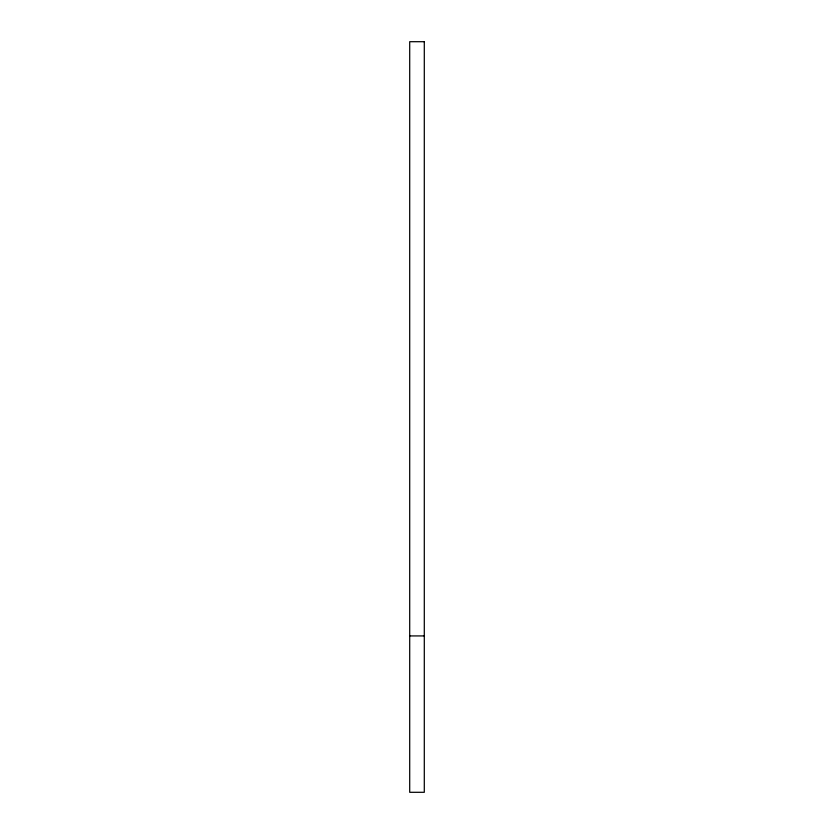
<?xml version="1.0" encoding="UTF-8"?>
<svg xmlns="http://www.w3.org/2000/svg" width="834" height="834" viewBox="0 0 834 834"><rect width="100%" height="100%" fill="white"/><g stroke="black" fill="none" stroke-linecap="round" stroke-linejoin="round"><path stroke-width="1.25" d="M409.702 635.925L424.298 635.925M424.298 41.7L409.702 41.7L409.702 792.3L424.298 792.3L424.298 41.7"/></g></svg>
